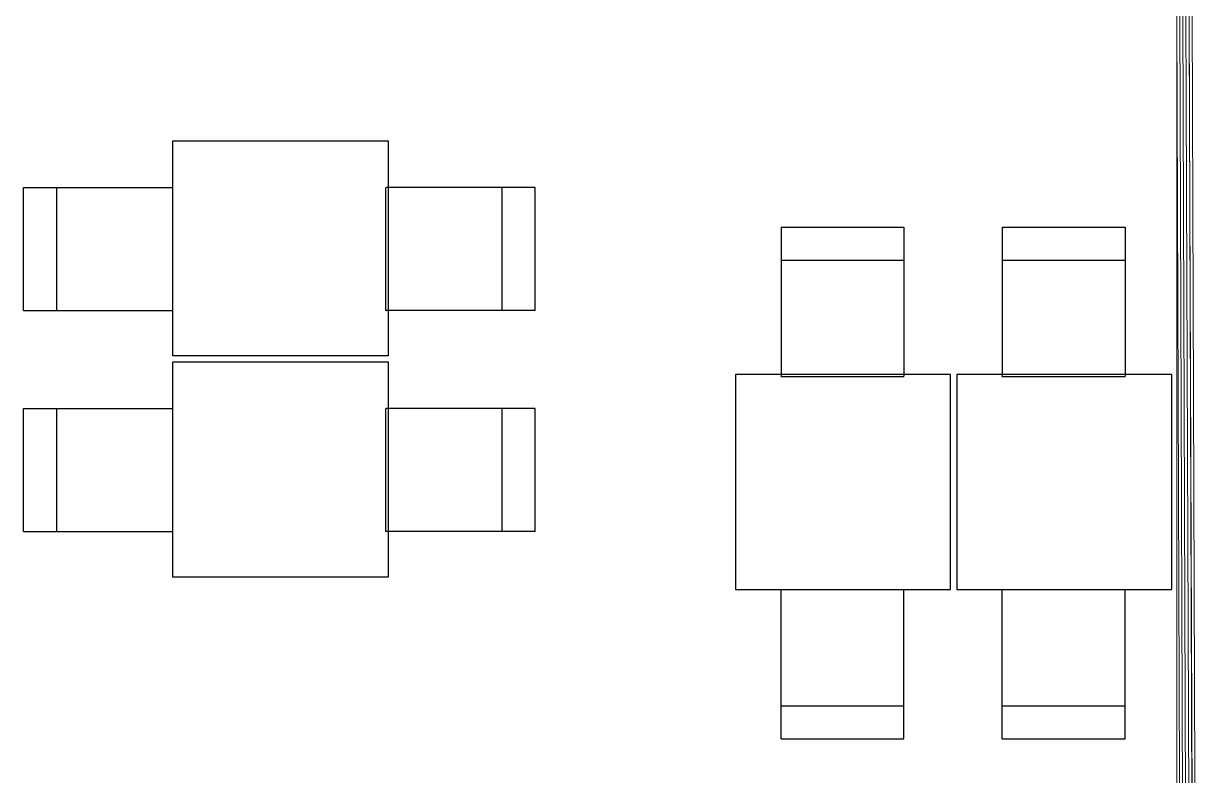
# Model space of a CAD drawing. Header units: millimetres. Extents: x 233224 to 234067, y -13631 to -11613.
# Drawn here: x 233675.7 to 234059.9, y -12637.7 to -12393.1 of the extents above; entities that cross this region are included whole.
import ezdxf

# ---------------------------------------------------------------- set-up
doc = ezdxf.new("R2010")
doc.units = ezdxf.units.MM
doc.header["$MEASUREMENT"] = 0
doc.set_wipeout_variables(frame=1)
doc.linetypes.add('Wipeout_Contour', pattern=[1000, 0, -1000])
doc.layers.add('2D Drafting - General_Pen_No__4', color=7, linetype='Continuous', lineweight=20, true_color=0x029e21)
doc.layers.add('Structural - Bearing_Pen_No__87', color=7, linetype='Continuous', lineweight=20, true_color=0x6a6a6a)
for name, color, linetype in [('A_FLOR_PATT', 7, 'Continuous'), ('Doseme - BA', 7, 'Continuous'), ('Structural - Bearing', 7, 'Continuous')]:
    doc.layers.add(name, color=color, linetype=linetype)
doc.layers.add('A_FLOR_PATT_Pen_No__41', color=7, linetype='Continuous', lineweight=25)
doc.layers.add('Doseme - BA_Pen_No__41', color=7, linetype='Continuous', lineweight=25)

# ---------------------------------------------------------------- blocks, each defined once
blk = doc.blocks.new('Slab_22', base_point=(233245.1, -2569.9))
at = {"layer": 'Doseme - BA_Pen_No__41', "linetype": 'Continuous', "flags": 128}
blk.add_lwpolyline([(233245.1, -2569.9), (233245.1, -3269.9), (233945.1, -3269.9), (233945.1, -2569.9)], close=True, dxfattribs=at)
blk = doc.blocks.new('Slab_25', base_point=(232525.2, -2569.9))
at = {"layer": 'Doseme - BA_Pen_No__41', "linetype": 'Continuous', "flags": 128}
blk.add_lwpolyline([(232525.2, -2569.9), (232525.2, -3269.9), (233225.2, -3269.9), (233225.2, -2569.9)], close=True, dxfattribs=at)
blk = doc.blocks.new('Slab_42', base_point=(231394.2, -2509.5))
at = {"layer": 'Doseme - BA_Pen_No__41', "linetype": 'Continuous', "flags": 128}
blk.add_lwpolyline([(231394.2, -2509.5), (230694.2, -2509.5), (230694.2, -1809.5), (231394.2, -1809.5)], close=True, dxfattribs=at)
blk = doc.blocks.new('Slab_43', base_point=(231394.2, -3229.4))
at = {"layer": 'Doseme - BA_Pen_No__41', "linetype": 'Continuous', "flags": 128}
blk.add_lwpolyline([(231394.2, -3229.4), (230694.2, -3229.4), (230694.2, -2529.4), (231394.2, -2529.4)], close=True, dxfattribs=at)
blk = doc.blocks.new('Wall_28', base_point=(233961, -1398.4))
at = {"color": 254, "linetype": 'Wipeout_Contour', "lineweight": 0, "ltscale": 936822.845006}
blk.add_wipeout([(234050.9, -12901.9), (234011, -1398.3), (234001, -1398.3), (234040.9, -12901.9)], dxfattribs=at).dxf.layer = 'Structural - Bearing'
at = {"color": 254, "linetype": 'Wipeout_Contour', "lineweight": 0, "ltscale": 936782.880162}
blk.add_wipeout([(234040.9, -12901.9), (234001, -1398.3), (233991, -1398.3), (234030.9, -12901.9)], dxfattribs=at).dxf.layer = 'Structural - Bearing'
at = {"color": 254, "linetype": 'Wipeout_Contour', "lineweight": 0, "ltscale": 936742.91532}
blk.add_wipeout([(234030.9, -12901.9), (233991, -1398.3), (233981, -1398.4), (234020.9, -12902)], dxfattribs=at).dxf.layer = 'Structural - Bearing'
at = {"color": 254, "linetype": 'Wipeout_Contour', "lineweight": 0, "ltscale": 936702.950482}
blk.add_wipeout([(234020.9, -12902), (233981, -1398.4), (233971, -1398.4), (234010.9, -12902)], dxfattribs=at).dxf.layer = 'Structural - Bearing'
at = {"color": 254, "linetype": 'Wipeout_Contour', "lineweight": 0, "ltscale": 936662.985647}
blk.add_wipeout([(234010.9, -12902), (233971, -1398.4), (233961, -1398.4), (234000.9, -12902)], dxfattribs=at).dxf.layer = 'Structural - Bearing'
at = {"layer": 'Structural - Bearing_Pen_No__87', "linetype": 'Continuous'}
for p, q in [((234010.9, -12902), (233971, -1398.4)), ((234020.9, -12902), (233981, -1398.4)), ((234030.9, -12901.9), (233991, -1398.3)), ((234040.9, -12901.9), (234001, -1398.3))]:
    blk.add_line(p, q, dxfattribs=at)
at = {"layer": 'Structural - Bearing_Pen_No__87', "linetype": 'Continuous', "flags": 128}
for points in [[(233961, -1398.4), (234000.9, -12902)], [(234050.9, -12901.9), (234011, -1398.3)]]:
    blk.add_lwpolyline(points, dxfattribs=at)
blk = doc.blocks.new('_minder_2')
at = {"layer": 'A_FLOR_PATT_Pen_No__41', "linetype": 'Continuous'}
for p, q in [((0, 40), (0, 40)), ((0, 40), (0.31, 40)), ((0, 0), (0, 40)), ((0.31, 40), (0.91, 40)), ((0.91, 40), (1.79, 40)), ((1.79, 40), (2.91, 40)), ((2.91, 40), (4.25, 40)), ((4.25, 40), (5.77, 40)), ((5.77, 40), (7.42, 40)), ((7.42, 40), (8.28, 40)), ((8.28, 40), (18.13, 40)), ((18.13, 40), (18.99, 40)), ((18.99, 40), (20.74, 40)), ((20.74, 40), (22.46, 40)), ((22.46, 40), (24.11, 40)), ((24.11, 40), (25.62, 40)), ((25.62, 40), (26.96, 40)), ((26.96, 40), (28.08, 40)), ((28.08, 40), (28.95, 40)), ((28.95, 40), (29.55, 40)), ((29.55, 40), (29.7, 40)), ((29.7, 40), (107.54, 40)), ((107.54, 40), (473.42, 40)), ((107.54, 0), (107.54, 40)), ((473.42, 40), (474.29, 40)), ((474.29, 40), (476.03, 40)), ((476.03, 40), (477.74, 40)), ((477.74, 40), (479.35, 40)), ((479.35, 40), (480.81, 40)), ((480.81, 40), (482.08, 40)), ((482.08, 40), (483.13, 40)), ((483.13, 40), (483.92, 40)), ((483.92, 40), (484.43, 40)), ((484.43, 40), (484.53, 40)), ((484.63, 40), (484.53, 40)), ((485.32, 40), (484.63, 40)), ((485.72, 40), (485.32, 40)), ((485.81, 40), (485.72, 40)), ((485.81, 0), (485.81, 40)), ((0, 0), (0, 0)), ((0, 0), (0.31, 0)), ((0.31, 0), (0.91, 0)), ((0.91, 0), (1.79, 0)), ((1.79, 0), (2.91, 0)), ((2.91, 0), (4.25, 0)), ((4.25, 0), (5.77, 0)), ((5.77, 0), (7.42, 0)), ((7.42, 0), (8.28, 0)), ((8.28, 0), (18.13, 0)), ((18.13, 0), (18.99, 0)), ((18.99, 0), (20.74, 0)), ((20.74, 0), (22.46, 0)), ((22.46, 0), (24.11, 0)), ((24.11, 0), (25.62, 0)), ((25.62, 0), (26.96, 0)), ((26.96, 0), (28.08, 0)), ((28.08, 0), (28.95, 0)), ((28.95, 0), (29.55, 0)), ((29.55, 0), (29.7, 0)), ((29.7, 0), (107.54, 0)), ((107.54, 0), (473.42, 0)), ((473.42, 0), (474.29, 0)), ((474.29, 0), (476.03, 0)), ((476.03, 0), (477.74, 0)), ((477.74, 0), (479.35, 0)), ((479.35, 0), (480.81, 0)), ((480.81, 0), (482.08, 0)), ((482.08, 0), (483.13, 0)), ((483.13, 0), (483.92, 0)), ((483.92, 0), (484.43, 0)), ((484.43, 0), (484.53, 0)), ((484.63, 0), (484.53, 0)), ((485.32, 0), (484.63, 0)), ((485.72, 0), (485.32, 0)), ((485.81, 0), (485.72, 0))]:
    blk.add_line(p, q, dxfattribs=at)
blk = doc.blocks.new('_minder')
at = {"layer": 'A_FLOR_PATT_Pen_No__41', "linetype": 'Continuous'}
for p, q in [((0, 40), (0, 40)), ((0, 40), (0.31, 40)), ((0, 0), (0, 40)), ((0.31, 40), (0.91, 40)), ((0.91, 40), (1.79, 40)), ((1.79, 40), (2.91, 40)), ((2.91, 40), (4.25, 40)), ((4.25, 40), (5.77, 40)), ((5.77, 40), (7.42, 40)), ((7.42, 40), (8.28, 40)), ((8.28, 40), (18.13, 40)), ((18.13, 40), (18.99, 40)), ((18.99, 40), (20.74, 40)), ((20.74, 40), (22.46, 40)), ((22.46, 40), (24.11, 40)), ((24.11, 40), (25.62, 40)), ((25.62, 40), (26.96, 40)), ((26.96, 40), (28.08, 40)), ((28.08, 40), (28.95, 40)), ((28.95, 40), (29.55, 40)), ((29.55, 40), (29.7, 40)), ((29.7, 40), (107.54, 40)), ((107.54, 40), (473.42, 40)), ((107.54, 0), (107.54, 40)), ((473.42, 40), (474.29, 40)), ((474.29, 40), (476.03, 40)), ((476.03, 40), (477.74, 40)), ((477.74, 40), (479.35, 40)), ((479.35, 40), (480.81, 40)), ((480.81, 40), (482.08, 40)), ((482.08, 40), (483.13, 40)), ((483.13, 40), (483.92, 40)), ((483.92, 40), (484.43, 40)), ((484.43, 40), (484.53, 40)), ((484.63, 40), (484.53, 40)), ((485.32, 40), (484.63, 40)), ((485.72, 40), (485.32, 40)), ((485.81, 40), (485.72, 40)), ((485.81, 0), (485.81, 40)), ((0, 0), (0, 0)), ((0, 0), (0.31, 0)), ((0.31, 0), (0.91, 0)), ((0.91, 0), (1.79, 0)), ((1.79, 0), (2.91, 0)), ((2.91, 0), (4.25, 0)), ((4.25, 0), (5.77, 0)), ((5.77, 0), (7.42, 0)), ((7.42, 0), (8.28, 0)), ((8.28, 0), (18.13, 0)), ((18.13, 0), (18.99, 0)), ((18.99, 0), (20.74, 0)), ((20.74, 0), (22.46, 0)), ((22.46, 0), (24.11, 0)), ((24.11, 0), (25.62, 0)), ((25.62, 0), (26.96, 0)), ((26.96, 0), (28.08, 0)), ((28.08, 0), (28.95, 0)), ((28.95, 0), (29.55, 0)), ((29.55, 0), (29.7, 0)), ((29.7, 0), (107.54, 0)), ((107.54, 0), (473.42, 0)), ((473.42, 0), (474.29, 0)), ((474.29, 0), (476.03, 0)), ((476.03, 0), (477.74, 0)), ((477.74, 0), (479.35, 0)), ((479.35, 0), (480.81, 0)), ((480.81, 0), (482.08, 0)), ((482.08, 0), (483.13, 0)), ((483.13, 0), (483.92, 0)), ((483.92, 0), (484.43, 0)), ((484.43, 0), (484.53, 0)), ((484.63, 0), (484.53, 0)), ((485.32, 0), (484.63, 0)), ((485.72, 0), (485.32, 0)), ((485.81, 0), (485.72, 0))]:
    blk.add_line(p, q, dxfattribs=at)

msp = doc.modelspace()

# ---------------------------------------------------------------- block references
at = {"layer": 'A_FLOR_PATT', "linetype": 'Continuous', "zscale": 100}
for name, p, xscale in [('_minder', (233675.67, -12486.39), 0.1), ('_minder_2', (233842.13, -12486.39), -0.1), ('_minder', (233675.67, -12558.37), 0.1), ('_minder_2', (233842.13, -12558.37), -0.1)]:
    msp.add_blockref(name, p, dxfattribs=dict(at, xscale=xscale))
at = {"layer": 'A_FLOR_PATT', "linetype": 'Continuous', "zscale": 100, "rotation": 270}
for name, p, xscale in [('_minder', (233922.16, -12459.35), 0.1), ('_minder', (233994.15, -12459.35), 0.1), ('_minder_2', (233922.16, -12625.81), -0.1), ('_minder_2', (233994.15, -12625.81), -0.1)]:
    msp.add_blockref(name, p, dxfattribs=dict(at, xscale=xscale))
at = {"layer": 'Doseme - BA', "linetype": 'Continuous', "xscale": 0.1, "yscale": 0.1, "zscale": 0.1}
for name, p in [('Slab_42', (233794.25, -12501.19)), ('Slab_43', (233794.25, -12573.18)), ('Slab_25', (233907.35, -12507.23)), ('Slab_22', (233979.34, -12507.23))]:
    msp.add_blockref(name, p, dxfattribs=at)

# ---------------------------------------------------------------- next in the draw order: block references
at = {"layer": 'Structural - Bearing', "xscale": 0.1, "yscale": 0.1, "zscale": 0.1}
msp.add_blockref('Wall_28', (234050.93, -12390.09), dxfattribs=at)

# ---------------------------------------------------------------- next in the draw order: linework, layer by layer
at = {"layer": '2D Drafting - General_Pen_No__4', "linetype": 'Continuous'}
for p, q in [((234050.93, -12390.09), (234050.93, -13410.09)), ((234058.92, -13371.09), (234054.93, -12396.09))]:
    msp.add_line(p, q, dxfattribs=at)

doc.saveas('drawing.dxf')
